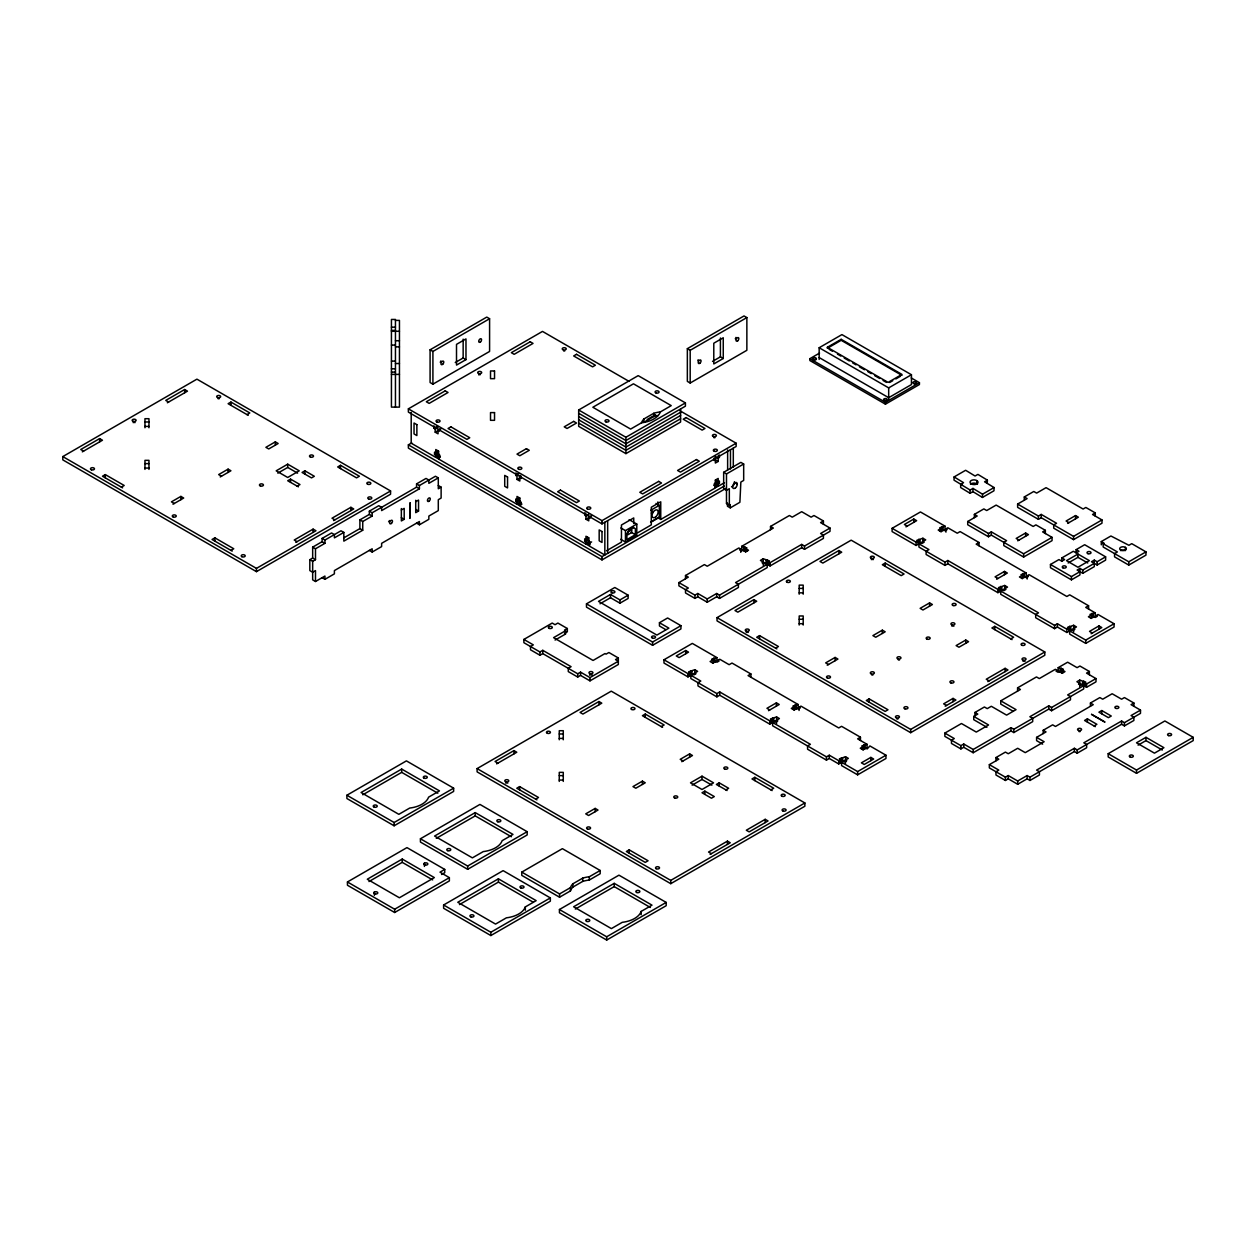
<?xml version="1.0" encoding="UTF-8"?>
<svg xmlns="http://www.w3.org/2000/svg" width="1256" height="1256" viewBox="0 0 1256 1256"><rect width="100%" height="100%" fill="white"/><g stroke="black" fill="none" stroke-linecap="round" stroke-linejoin="round"><path stroke-width="1.5" d="M987.263 483.356L987.389 480.153L977.906 474.391L975.064 476.024L965.628 470.278L954.105 476.935L954.026 480.169L961.892 484.942M954.105 476.935L963.54 482.681L960.714 484.314L960.636 487.532L970.072 493.278L972.913 491.645L972.992 488.411L982.522 494.205L982.443 497.439L972.913 491.645M970.072 493.278L970.15 490.044L972.992 488.411M976.791 483.811L976.87 480.593M987.389 480.153L984.563 481.786L994.045 487.548L993.967 490.782L982.443 497.439M62.8 456.587L196.925 379.155L390.569 490.955L390.569 494.22L256.444 571.653L62.8 459.869L62.8 456.587L256.444 568.387L390.569 490.955M82.315 451.862L102.474 440.228L99.632 438.595L80.745 449.507L83.587 451.14M167.331 402.784L187.489 391.15L184.648 389.517L165.761 400.413L168.587 402.061M121.361 487.124L124.203 485.491L105.3 474.595L102.474 476.228L122.617 487.862M246.992 414.606L249.818 412.957L230.931 402.061L228.105 403.694L248.248 415.328M430.086 349.812L486.763 317.093L489.589 318.726L489.589 351.445L432.912 384.163L430.086 382.531L430.086 349.812L432.912 351.445L489.589 318.726M172.998 504.221L183.706 498.035L180.88 496.403L171.428 501.851L174.254 503.483M220.224 476.95L230.931 470.765L228.105 469.132L218.654 474.595L221.496 476.228M275.331 441.861L265.88 447.324L268.721 448.957L278.157 443.509L275.331 441.861L275.331 445.142M455.253 362.544L463.15 357.991L465.976 359.624L465.976 338.9L456.509 344.364L456.509 365.088L465.976 359.624M287.702 464.171L276.179 470.827L287.702 477.484L299.226 470.827L287.702 464.171L287.702 467.436L277.827 473.151M680.077 410.838L736.142 443.195L736.142 446.477L602.001 523.909L408.373 412.109L408.373 408.844L542.498 331.411L629.13 381.416M297.154 486.198L299.98 484.565L290.544 479.117L287.702 480.75L298.41 486.826M304.894 470.827L302.068 472.46L311.504 477.908L314.345 476.275L304.894 470.827L304.894 473.983M230.931 550.395L233.773 548.762L214.87 537.851L212.044 539.483L232.187 551.117M340.502 465.317L337.676 466.949L356.563 477.861L359.404 476.228L340.502 465.317L340.502 468.582M433.979 425.815L433.979 428.218L436.821 426.569M433.979 428.218L435.204 428.924L438.046 427.291M725.952 488.349L602.001 559.909L408.373 448.109L408.373 444.844L411.764 442.881M435.204 428.924L435.204 432.19L440.872 428.924M434.529 454.484L437.371 452.851L438.595 453.557L435.769 455.206L434.529 454.484L434.529 452.097L435.769 452.804L438.595 451.171L438.595 455.74L435.769 457.388L411.199 443.195L411.199 412.408M295.788 542.388L315.947 530.754L313.105 529.121L294.218 540.033L297.06 541.666M333.578 520.581L353.737 508.947L350.895 507.314L332.008 518.21L334.834 519.858M322.117 538.416L324.943 540.049L324.943 543.33L315.491 548.778L315.491 559.689L312.666 558.041L312.666 547.145L322.117 541.681L322.117 538.416L331.553 532.968L334.394 534.601L334.394 537.866L343.83 532.418L343.83 541.148L362.733 530.236L362.733 521.507L372.169 516.059L372.169 512.778L369.343 511.145L369.343 514.426L359.891 519.874L359.891 528.603L344.144 537.694M369.343 511.145L378.778 505.697L381.62 507.33L381.62 510.595L419.41 488.788L419.41 485.523L416.568 483.874L416.568 487.155L419.41 488.788M416.568 483.874L426.02 478.426L428.845 480.059L428.845 483.34L438.297 477.877L438.297 488.788L441.123 487.155L441.123 498.067L438.297 499.7L438.297 510.611L428.845 516.059L428.845 519.325L419.41 524.788L416.568 523.14M324.943 540.049L341.004 530.786L343.83 532.418M372.169 512.778L416.568 487.155M419.41 485.523L435.455 476.244L438.297 477.877M309.824 559.689L312.666 561.322L312.666 579.864L315.491 581.497L315.491 570.585L312.666 572.234L309.824 570.585L309.824 559.689L312.666 558.041M312.666 561.322L315.491 559.689M401.355 509.999L404.197 508.366L404.197 519.325L401.355 520.957L401.355 508.554M415.72 501.709L418.546 500.076L418.546 511.035L415.72 512.684L415.72 500.265M680.595 408.954L680.595 422.047L625.912 453.62L578.671 426.349L578.671 409.99L638.189 375.638L685.415 402.893L685.415 406.175L625.912 440.526L578.671 413.255M687.346 348.666L744.023 315.947L746.865 317.58L746.865 350.298L690.188 383.017L687.346 381.384L687.346 348.666L690.188 350.298L746.865 317.58M315.491 581.497L324.943 576.049L324.943 579.314L322.117 577.682M324.943 579.314L334.394 573.866L334.394 570.585L372.169 548.778L372.169 552.043L369.343 550.411M372.169 552.043L381.62 546.596L381.62 543.33L419.41 521.507L419.41 524.788M712.529 361.398L720.41 356.845L723.252 358.478L723.252 337.754L713.785 343.218L713.785 363.942L723.252 358.478M517.001 473.748L515.761 473.025L515.761 475.427L518.602 473.795M515.761 475.427L517.001 476.134L517.001 479.415L519.827 477.782L521.052 478.489L521.052 476.087L519.827 475.38M641.486 422.801A24.272 14.004 0 0 1 643.888 418.986L653.764 413.287A24.272 14.004 0 0 1 660.389 411.905L671.238 405.625L633.464 383.818L592.848 407.258L630.622 429.081L641.486 422.801A24.272 14.004 0 0 0 660.389 411.905M647.264 419.473L655.585 414.668M658.097 415.516A24.272 14.004 0 0 0 653.764 416.552L643.888 422.252L643.888 418.986M515.761 501.395L518.602 499.747L519.827 500.469L517.001 502.102L515.761 501.395L515.761 498.993L517.001 499.7L519.827 498.067L519.827 502.651L517.001 504.284L438.595 459.021L438.595 456.839L439.82 457.545L439.82 455.143L438.595 454.437M578.671 409.99L625.912 437.261L685.415 402.893M680.595 412.219L625.912 443.808L578.671 416.537M680.595 415.5L625.912 447.073L578.671 419.802M680.595 418.766L625.912 450.339L578.671 423.084M819.163 359.42L819.163 347.739L841.928 334.598L911.448 374.743L911.448 384.556L888.683 397.697L819.163 357.567M827.343 347.3L841.175 339.324L901.949 374.414L888.118 382.389L827.343 347.3L827.343 348.289L841.175 340.298L901.949 375.387M911.259 377.946L919.439 382.672L919.439 384.524L885.433 404.165L809.869 360.535L809.869 358.682L819.571 353.062M585.955 513.547L584.715 512.841L584.715 515.243L585.955 515.949L588.781 514.316M585.955 515.949L585.955 519.23L591.623 515.949M408.373 408.844L602.001 520.643L736.142 443.195M718.197 455.74L719.421 455.033L719.421 457.435L718.197 458.142L715.355 456.509L715.355 463.056L718.197 461.423L718.197 458.142M584.715 541.195L587.557 539.562L588.781 540.268L585.955 541.917L584.715 541.195L584.715 538.808L585.955 539.515L588.781 537.866L588.781 542.451L585.955 544.084L519.827 505.917L519.827 503.735L521.052 504.441L521.052 502.039L519.827 501.332M604.842 522.276L604.842 554.995L588.781 545.732L588.781 543.55L591.623 541.917M650.828 510.234L659.322 505.32L659.322 517.331L650.828 522.229M723.66 472.303L740.852 462.381L743.678 464.014L743.678 480.42L740.852 482.069L739.894 502.29L730.27 507.864L727.428 506.215L727.428 502.95L726.486 503.499L726.486 473.936L723.66 472.303L723.66 488.71L726.486 490.358L729.328 488.71L729.328 505.132L726.486 503.499M620.872 527.96L625.457 530.597L636.792 524.066L636.792 535.511L625.457 542.058L620.684 539.295M724.492 482.649L718.197 486.292L715.355 484.643L715.355 480.075L718.197 478.426L718.197 481.707L719.421 481.001L719.421 483.387L718.197 484.11L715.355 482.461L716.579 481.755L719.421 483.387M633.495 527.599L628.769 530.33L626.885 533.596L626.885 539.609L635.379 534.695L635.379 528.697L632.631 527.096M726.486 473.936L743.678 464.014M715.355 483.34L714.13 484.047L715.355 487.925L660.75 519.45L657.909 517.817M889.656 382.483L892.733 380.709M895.811 378.935L900.411 376.282M650.592 522.041L659.055 517.158M606.507 550.772L621.453 542.137L621.453 525.008L633.731 517.927L633.731 523.626M637.797 532.701L651.299 524.898L651.299 507.236L660.75 501.788L660.75 519.45M819.163 347.739L888.683 387.884L911.448 374.743M408.373 444.844L602.001 556.628L724.257 486.056M809.869 358.682L885.433 402.312L919.439 382.672M729.328 505.132L730.27 504.582L730.27 507.864M565.53 630.748L553.582 637.655L593.067 660.452L605.015 653.544L606.051 654.14L608.893 652.508L618.329 657.971L618.329 664.503L589.99 680.862L580.555 675.414L577.713 677.047L568.277 671.599L568.277 668.333L571.103 666.685L542.765 650.325L539.939 651.958L523.878 642.695L523.878 639.43L552.216 623.055L555.042 624.703L557.884 623.055L567.335 628.518L567.335 631.784L564.494 633.417L565.53 634.029L565.53 630.748L564.494 630.151L567.335 628.518M665.743 629.617L659.447 625.975L659.447 622.709L667.611 617.983L680.925 625.676L680.925 628.942L652.586 645.301L586.474 607.135L586.474 603.853L614.812 587.494L628.126 595.187L628.126 598.468L619.962 603.178L610.51 597.73L600.007 603.791M628.126 595.187L619.962 599.913L610.51 594.449L598.515 601.373L656.888 635.081L668.883 628.157L659.447 622.709M555.074 640.058L565.53 634.029M523.878 639.43L533.329 644.878L530.487 646.51L530.487 649.792L539.939 655.24L542.765 653.607L577.713 673.781L580.555 672.148L589.99 677.596L618.329 661.237L615.503 659.604L618.329 657.971M685.509 578.78L685.509 575.499L704.396 564.588L707.238 566.236L738.873 547.961L740.757 549.06L740.757 552.326M770.525 529.687L770.525 526.421L789.412 515.51L792.238 517.158L801.689 511.694L811.14 517.158L813.967 515.51L823.418 520.973L823.418 524.239M768.154 561.589L770.038 562.688L801.689 544.413L804.515 546.046L830.028 531.335L830.028 528.054L820.576 533.517L823.418 535.15L823.418 538.416L804.515 549.327L801.689 547.695L770.038 565.954L768.154 564.87L768.154 561.589L769.379 560.883L763.24 558.763L760.414 560.396L767.212 564.321L767.212 567.602L719.515 595.14L716.674 593.491L707.238 598.955L697.787 593.491L694.945 595.14L678.899 585.861L678.899 582.596L688.335 577.132L685.509 575.499M745.672 551.886L745.672 548.621L748.513 550.254L745.672 551.886L741.715 549.594L741.715 546.329L773.351 528.054L770.525 526.421M740.757 549.06L739.533 549.767L741.605 550.96L742.846 550.254M741.715 546.329L746.896 547.914L745.672 548.621M746.896 551.18L744.824 549.987L743.599 550.693L743.599 547.412M346.892 795.236L406.41 760.885L453.636 788.156L453.636 791.421L394.117 825.789L346.892 798.518L346.892 795.236L394.117 822.507L453.636 788.156M823.418 520.973L820.576 522.606L830.028 528.054M678.899 582.596L688.335 588.043L685.509 589.676L685.509 592.958L694.945 598.405L697.787 596.773L707.238 602.221L716.674 596.773L719.515 598.405L738.402 587.494L738.402 584.228L735.561 582.596L767.212 564.321M401.685 769.065L361.069 792.52L398.843 814.328L409.707 808.063A24.272 14.004 0 0 0 428.594 797.152L439.459 790.888L401.685 769.065L401.685 772.346L362.764 794.812M763.24 562.029L762.015 562.735L764.088 563.944L765.328 563.238M768.154 564.87L769.379 564.164L767.306 562.955L766.082 563.661L766.082 560.396M586.474 603.853L652.586 642.036L680.925 625.676M717.035 617.622L851.175 540.174L1044.804 651.974L1044.804 655.255L910.678 732.688L717.035 620.888L717.035 617.622L910.678 729.422L1044.804 651.974M753.883 599.63L734.995 610.526L737.822 612.174L756.709 601.263L753.883 599.63L753.883 602.896M838.898 550.536L819.995 561.448L822.837 563.081L841.724 552.185L838.898 550.536L838.898 553.817M690.831 675.273L700.817 681.05L697.991 682.683L697.991 685.949L716.878 696.86L719.719 695.227L769.771 724.131L771.671 723.032L771.671 719.767L769.771 720.85L719.719 691.946L716.878 693.595L690.831 678.538L690.831 675.273L697.63 671.348L694.788 669.715L688.649 671.834L689.874 672.541L689.874 675.822L687.99 676.905L663.984 663.042L663.984 659.777L692.323 643.417L716.878 657.595L716.878 660.86L712.921 663.152L710.08 661.52L712.921 659.887L712.921 663.152M918.937 543.817L928.938 549.579L926.112 551.211L926.112 554.493L944.999 565.404L947.825 563.756L997.892 592.659L999.776 591.576L999.776 588.295L997.892 589.394L947.825 560.49L944.999 562.123L918.937 547.082L918.937 543.817L925.735 539.876L922.909 538.243L916.77 540.378L917.995 541.085L917.995 544.35L916.111 545.449L892.105 531.586L892.105 528.321L920.444 511.961L944.999 526.138L944.999 529.404L941.027 531.696L938.201 530.063L941.027 528.431L941.027 531.696M477.107 768.594L611.248 691.161L804.876 802.961L804.876 806.226L670.751 883.675L477.107 771.875L477.107 768.594L670.751 880.393L804.876 802.961M685.713 650.498L676.262 655.962L679.104 657.595L688.539 652.147L685.713 650.498L685.713 653.779M905.953 526.861L916.66 520.675L913.818 519.042L904.383 524.49L907.209 526.138M496.638 763.868L516.781 752.234L513.955 750.601L495.052 761.513L497.894 763.146M598.955 701.523L580.068 712.435L582.91 714.067L601.797 703.156L598.955 701.523L598.955 704.789M982.522 494.205L994.045 487.548M716.878 657.595L711.681 659.18L712.921 659.887M944.999 526.138L939.802 527.708L941.027 528.431M663.984 659.777L687.99 673.64L689.874 672.541M892.105 528.321L916.111 542.168L917.995 541.085M691.962 671.348L691.962 674.613L690.721 673.907L688.649 675.1L689.874 675.822M939.802 530.99L941.874 529.781L943.099 530.503L943.099 527.222M775.611 648.159L778.437 646.526L759.55 635.615L756.709 637.247L776.867 648.881M885.182 563.081L882.34 564.729L901.227 575.625L904.069 573.992L885.182 563.081L885.182 566.362M945.941 532.136L945.941 528.855L947.825 527.771L957.276 533.219L960.102 531.586L979.005 542.498L979.005 545.763M974.373 517.645L974.373 514.379L983.856 508.9L986.698 510.533L996.149 505.085L1033.17 526.452L1035.902 524.867L1045.353 530.33L1045.353 533.596M967.717 521.491L988.488 533.486L991.329 531.853L1006.621 540.692L1003.795 542.325L1003.795 545.591L1023.624 557.052L1052.057 540.63L1052.057 537.364L1023.624 553.77L991.329 535.119L988.488 536.767L967.717 524.757L967.717 521.491L977.199 516.012L974.373 514.379M420.43 838.773L479.933 804.421L527.175 831.692L527.175 834.957L467.656 869.325L420.43 842.054L420.43 838.773L467.656 866.043L527.175 831.692M444.734 869.419L440.008 872.151L449.365 877.661L449.365 880.927L394.667 912.5L347.441 885.245L347.441 881.963L406.96 847.612L444.734 869.419L444.734 872.7L441.594 874.506M535.668 799.146L538.51 797.497L519.623 786.601L516.781 788.234L536.94 799.868M661.3 726.612L664.141 724.979L645.254 714.067L642.413 715.7L662.571 727.334M475.223 812.601L434.592 836.056L472.382 857.864L483.246 851.599A24.272 14.004 0 0 0 502.133 840.688L512.998 834.424L475.223 812.601L475.223 815.882L436.287 838.349M1024.299 500.218L1024.299 496.952L1033.782 491.473L1036.624 493.106L1046.06 487.658L1083.096 509.025L1085.828 507.455L1095.279 512.903L1095.279 516.169M402.234 859.057L367.286 879.231L399.392 897.773L434.34 877.599L402.234 859.057L402.234 862.338L368.95 881.555M1017.627 504.064L1038.414 516.059L1041.24 514.426L1056.547 523.265L1053.721 524.898L1053.721 528.179L1073.55 539.625L1101.983 523.202L1101.983 519.937L1073.55 536.359L1041.24 517.707L1038.414 519.34L1017.627 507.345L1017.627 504.064L1027.125 498.585L1024.299 496.952M750.884 677.22L750.884 673.954L748.058 675.587L798.11 704.49L798.11 707.772L794.153 710.064L791.311 708.415L794.153 706.783L794.153 710.064M979.005 542.498L976.163 544.131L1026.23 573.034L1026.23 576.3L1022.258 578.592L1019.432 576.959L1022.258 575.327L1022.258 578.592M1017.737 540.818L1028.444 534.632L1025.618 532.999L1016.167 538.447L1019.008 540.096M1045.353 530.33L1042.621 531.9L1052.057 537.364M1067.663 523.391L1078.37 517.205L1075.528 515.572L1066.093 521.02L1068.919 522.669M347.441 881.963L394.667 909.234L449.365 877.661M827.249 665.24L837.94 659.07L835.114 657.438L825.663 662.885L828.505 664.518M882.34 630.167L872.889 635.615L875.73 637.247L885.182 631.799L882.34 630.167L882.34 633.432M929.566 602.896L920.13 608.344L922.956 609.992L932.407 604.529L929.566 602.896L929.566 606.161M1095.279 512.903L1092.532 514.489L1101.983 519.937M768.515 710.676L779.222 704.49L776.396 702.858L766.945 708.305L769.771 709.954M996.636 579.22L1007.343 573.034L1004.502 571.402L995.066 576.849L997.892 578.482M595.187 808.409L585.736 813.857L588.577 815.505L598.013 810.042L595.187 808.409L595.187 811.69M642.413 781.138L632.961 786.601L635.803 788.234L645.254 782.786L642.413 781.138L642.413 784.419M681.773 761.686L692.48 755.515L689.638 753.883L680.202 759.331L683.029 760.963M443.604 904.995L503.122 870.644L550.348 897.914L550.348 901.18L490.845 935.547L443.604 908.276L443.604 904.995L490.845 932.266L550.348 897.914M772.613 722.498L810.387 744.306L807.561 745.938L807.561 749.22L826.448 760.115L829.29 758.483L838.725 763.931L840.625 762.847L840.625 759.582L838.725 760.665L829.29 755.217L826.448 756.85L772.613 725.764L772.613 722.498L779.411 718.558L776.585 716.925L770.446 719.06L771.671 719.767M798.11 704.49L792.913 706.076L794.153 706.783M1000.734 591.027L1038.508 612.85L1035.682 614.482L1035.682 617.748L1054.569 628.659L1057.395 627.027L1066.846 632.475L1068.73 631.391L1068.73 628.11L1066.846 629.209L1057.395 623.745L1054.569 625.378L1000.734 594.308L1000.734 591.027L1007.532 587.101L1004.69 585.469L998.551 587.588L999.776 588.295M1026.23 573.034L1021.034 574.62L1022.258 575.327M498.397 878.823L457.781 902.279L495.555 924.086L506.419 917.822A24.272 14.004 0 0 0 525.322 906.91L536.171 900.646L498.397 878.823L498.397 882.105L459.476 904.571M773.743 718.558L773.743 721.839L772.519 721.132L770.446 722.326L771.671 723.032M792.913 709.342L795.001 708.149L796.226 708.855L796.226 705.589M799.067 710.488L799.067 707.222L800.951 706.123L838.725 727.946L841.567 726.313L860.454 737.209L860.454 740.49M1027.173 579.032L1027.173 575.766L1029.057 574.667L1066.846 596.49L1069.672 594.842L1088.575 605.753L1088.575 609.019M1094.29 563.379L1082.766 570.036L1079.94 568.403L1079.94 574.934L1071.431 579.848L1050.471 567.743L1050.471 564.478L1058.965 559.564L1061.807 561.197L1064.633 559.564L1061.807 557.931L1061.807 561.197M1061.807 557.931L1073.331 551.274L1076.157 552.907L1078.998 551.274L1076.157 549.641L1076.157 552.907M1076.157 549.641L1084.666 544.727L1105.625 556.832L1105.625 560.113L1097.132 565.012L1091.464 561.746L1094.29 560.113L1097.132 561.746L1105.625 556.832M521.774 872.119L562.39 848.663L600.18 870.487L600.18 873.752L589.315 880.016A24.272 14.004 0 0 0 582.69 881.414L572.83 887.113A24.272 14.004 0 0 0 570.428 890.928L559.564 897.208L521.774 875.385L521.774 872.119L559.564 893.927L570.428 887.662A24.272 14.004 0 0 1 572.83 883.832L582.69 878.148A24.272 14.004 0 0 1 589.315 876.751L600.18 870.487M1077.946 554.053L1066.517 560.647L1077.946 567.257L1089.376 560.647L1077.946 554.053L1077.946 557.334L1068.149 562.986M1101.292 544.837L1101.292 541.572L1110.916 535.998L1128.909 545.292L1131.75 543.66L1145.959 551.871L1145.959 555.136L1128.767 565.074L1114.559 556.863L1114.559 553.582L1117.385 551.949L1103.176 543.738L1103.176 547.019L1128.767 561.793L1145.959 551.871M1103.176 543.738L1104.118 543.204L1101.292 541.572M702.01 776.177L690.486 782.833L702.01 789.49L713.534 782.833L702.01 776.177L702.01 779.458L711.901 785.157M692.135 785.157L702.01 779.458M1079.94 568.403L1077.099 570.036L1082.766 573.301L1094.29 566.66L1094.29 560.113M1050.471 564.478L1071.431 576.582L1079.94 571.668M965.754 640.042L956.114 645.6L958.94 647.233L968.58 641.675L965.754 640.042L965.754 643.308M704.851 791.123L702.01 792.756L711.461 798.219L714.303 796.571L704.851 791.123L704.851 794.279M725.827 789.93L728.653 788.281L719.201 782.833L716.375 784.466L727.083 790.542M869.121 698.87L866.279 700.518L885.182 711.414L888.008 709.781L869.121 698.87L869.121 702.151M1010.797 638.896L1013.639 637.247L994.752 626.351L991.91 627.984L1012.069 639.618M629.193 849.857L626.351 851.49L645.254 862.401L648.08 860.768L629.193 849.857L629.193 853.122M770.87 789.867L773.712 788.234L754.825 777.323L751.983 778.956L772.142 790.589M559.438 909.517L618.957 875.165L666.182 902.42L666.182 905.702L606.679 940.053L559.438 912.782L559.438 909.517L606.679 936.788L666.182 902.42M860.454 737.209L857.628 738.858L867.064 744.306L867.064 747.571L863.108 749.863L860.266 748.231L863.108 746.598L863.108 749.863M1088.575 605.753L1085.734 607.386L1095.185 612.85L1095.185 616.115L1091.213 618.407L1088.387 616.775L1091.213 615.126L1091.213 618.407M614.231 883.345L573.615 906.785L611.389 928.608L622.254 922.328A24.272 14.004 0 0 0 641.157 911.432L652.005 905.152L614.231 883.345L614.231 886.61L575.311 909.077M865.933 748.231L867.158 748.937L869.906 745.938L885.967 755.217L885.967 758.483L857.628 774.842L841.567 765.579L841.567 762.298L848.365 758.373L845.539 756.74L839.4 758.86L840.625 759.582M867.064 744.306L861.867 745.891L863.108 746.598M1094.055 616.775L1095.279 617.481L1097.352 616.272L1096.127 615.566L1098.011 614.482L1114.072 623.745L1114.072 627.027L1085.734 643.386L1069.672 634.107L1069.672 630.842L1076.486 626.917L1073.645 625.284L1067.506 627.403L1068.73 628.11M1095.185 612.85L1089.988 614.42L1091.213 615.126M842.697 758.373L842.697 761.654L841.473 760.932L839.4 762.141L840.625 762.847M861.867 749.157L863.955 747.964L865.18 748.67L865.18 745.389M945.203 706.217L955.91 700.032L953.068 698.399L943.633 703.847L946.459 705.48M987.813 681.615L1007.971 669.966L1005.13 668.333L986.243 679.245L989.084 680.878M870.848 757.399L861.396 762.847L864.238 764.48L873.674 759.032L870.848 757.399L870.848 760.665M1091.087 633.746L1101.795 627.56L1098.969 625.928L1089.517 631.391L1092.343 633.024M710.111 854.394L730.254 842.76L727.428 841.128L708.541 852.039L711.367 853.672M765.202 819.32L746.315 830.232L749.157 831.865L768.044 820.953L765.202 819.32L765.202 822.586M841.567 762.298L857.628 771.577L885.967 755.217M1069.672 630.842L1085.734 640.105L1114.072 623.745M974.97 715.716L974.97 712.45L984.406 706.987L987.247 708.62L991.314 706.28L1006.606 715.119L1016.057 709.656L1000.749 700.832L1000.749 704.098L1012.995 711.163M1017.58 691.114L1017.58 687.833L1036.483 676.937L1039.309 678.57L1055.37 669.291L1057.254 670.39L1056.029 671.096L1058.102 672.29L1059.326 671.583M944.857 733.096L954.293 738.559L951.467 740.192L951.467 743.458L960.903 748.921L963.745 747.289L973.196 752.736L1010.97 730.929L1013.812 732.562L1032.699 721.65L1032.699 718.385L1029.857 716.736L1048.76 705.841L1051.586 707.473L1083.708 688.932L1083.708 685.65L1067.647 694.929L1070.473 696.562L1070.473 699.843L1051.586 710.739L1048.76 709.106L1013.812 729.281L1010.97 727.648L973.196 749.471L963.745 744.007L960.903 745.64L944.857 736.377L944.857 733.096L961.452 723.519L976.289 732.075L988.566 724.979L973.745 716.422L973.745 719.704L986.918 727.303M973.745 716.422L977.796 714.083L974.97 712.45M1000.749 700.832L1020.422 689.481L1017.58 687.833M1062.168 673.232L1062.168 669.95L1064.994 671.583L1062.168 673.232L1058.196 670.94L1058.196 667.658L1067.647 662.21L1077.099 667.658L1079.925 666.025L1089.376 671.473L1089.376 674.755M1058.196 667.658L1063.392 669.244L1062.168 669.95M1063.392 672.51L1061.32 671.316L1060.095 672.023L1060.095 668.757M1089.376 671.473L1086.534 673.122L1095.986 678.57L1095.986 681.835L1086.534 687.299L1084.65 686.2L1084.65 682.934L1085.875 682.228L1079.736 680.093L1076.91 681.725L1083.708 685.65M1079.736 683.374L1078.512 684.08L1080.584 685.274L1081.808 684.567M1084.65 686.2L1085.875 685.493L1083.802 684.3L1082.578 685.007L1082.578 681.725M1084.65 682.934L1086.534 684.018L1095.986 678.57M995.977 760.822L995.977 757.556L1005.412 752.093L1008.254 753.741L1017.69 748.278L1025.257 752.642L1044.144 741.731L1036.592 737.366L1036.592 740.648L1042.637 744.133M1043.202 733.551L1043.202 730.285L1052.638 724.838L1055.48 726.47L1093.254 704.647L1090.428 703.015L1090.428 706.296M1090.428 703.015L1099.879 697.567L1102.705 699.2L1112.157 693.752L1121.592 699.2L1124.434 697.567L1133.885 703.015L1133.885 706.296M989.351 764.637L998.803 770.101L995.977 771.734L995.977 774.999L1005.412 780.463L1008.254 778.814L1017.69 784.278L1027.141 778.814L1029.967 780.463L1039.418 774.999L1039.418 771.734L1029.967 777.181L1027.141 775.549L1017.69 780.996L1008.254 775.549L1005.412 777.181L989.351 767.918L989.351 764.637L998.803 759.189L995.977 757.556M1036.592 737.366L1046.028 731.918L1043.202 730.285M1094.07 725.952L1096.896 724.32L1087.398 718.825L1084.572 720.473L1095.311 726.675M1101.763 710.535L1098.922 712.183L1108.42 717.663L1111.262 716.03L1101.763 710.535L1101.763 713.816M1133.885 703.015L1131.044 704.647L1140.495 710.111L1140.495 713.377L1124.434 722.655L1121.592 721.007L1083.818 742.83L1086.644 744.463L1086.644 747.728L1077.208 753.192L1074.367 751.559L1039.874 771.467M1140.495 710.111L1131.044 715.559L1133.885 717.192L1133.885 720.473L1124.434 725.921L1121.592 724.288L1077.208 749.91L1074.367 748.278L1036.592 770.101L1039.418 771.734M1108.185 753.694L1164.862 720.975L1193.2 737.335L1193.2 740.6L1136.523 773.319L1108.185 756.96L1108.185 753.694L1136.523 770.054L1193.2 737.335M1145.974 737.335L1136.507 742.798L1154.452 753.16L1163.919 747.697L1145.974 737.335L1145.974 740.6L1162.287 750.02M1138.093 745.153L1145.974 740.6M652.492 510.941L652.916 512.527L651.424 513.155M395.452 320.406L399.455 320.406L399.455 407.117L391.432 407.117L391.432 319.448L395.452 319.448L395.452 407.117M391.432 327.172L395.452 327.172M391.432 330.438L395.452 330.438M391.432 331.286L399.455 331.286M395.452 340.721L399.455 340.721M391.432 345.086L395.452 345.086M395.452 346.86L399.455 346.86M391.432 361.1L395.452 361.1M395.452 363.518L399.455 363.518M391.432 368.809L395.452 368.809M391.432 372.09L395.452 372.09M391.432 374.398L399.455 374.398M144.958 421.969L148.962 421.969M144.958 426.412L148.962 426.412M144.958 463.621L148.962 463.621M144.958 468.064L148.962 468.064M799.193 588.405L803.196 588.405M799.193 592.848L803.196 592.848M799.193 619.255L803.196 619.255M799.193 623.698L803.196 623.698M559.265 733.975L563.269 733.975M559.265 738.418L563.269 738.418M559.265 775.627L563.269 775.627M559.265 780.07L563.269 780.07M829.038 349.262L832.414 351.209M837.469 354.129L840.845 356.092M844.22 358.039L849.292 360.959M852.667 362.906L856.043 364.852M859.418 366.815L864.489 369.735M867.865 371.682L871.24 373.629M874.616 375.575L879.687 378.496M883.062 380.458L886.438 382.405M1077.946 557.334L1087.743 562.986M945.941 528.855L947.165 529.561L945.093 530.77L943.868 530.063M1027.173 575.766L1028.397 576.473L1026.325 577.666L1025.1 576.959M1073.645 628.55L1074.869 629.256L1072.797 630.465L1071.572 629.743M920.821 542.718L922.061 543.424L924.133 542.231L922.909 541.524L922.909 538.243M1002.618 589.943L1003.842 590.65L1005.915 589.441L1004.69 588.734L1004.69 585.469M998.551 590.87L999.776 591.576M718.197 461.423L715.355 459.775L714.13 460.497L714.13 458.095M734.477 482.477L737.303 484.11M715.355 480.075L718.197 481.707M656.025 503.421L659.322 505.32M629.146 519.639L636.792 524.066M631.25 532.309L635.379 534.695M435.204 432.19L438.046 433.822L438.046 430.557L439.27 431.263L439.27 428.861M517.001 479.415L519.827 481.048L519.827 477.782M585.955 519.23L588.781 520.863L588.781 517.582L590.006 518.288L590.006 515.902M438.595 451.171L435.769 449.522L435.769 452.804M519.827 498.067L517.001 496.434L517.001 499.7M588.781 537.866L585.955 536.234L585.955 539.515M588.781 541.148L590.006 541.854L590.006 544.256L588.781 543.55M438.297 485.523L441.123 487.155M750.884 673.954L731.997 663.042L729.155 664.691L719.719 659.227L717.82 660.326L719.06 661.033L716.972 662.226L715.747 661.52M799.067 707.222L800.292 707.929L798.204 709.138L796.979 708.415M415.72 509.402L418.546 511.035M776.585 720.206L777.809 720.913L775.721 722.106L774.497 721.399M845.539 760.006L846.764 760.712L844.676 761.921L843.451 761.215M692.715 674.174L693.94 674.896L696.012 673.687L694.788 672.981L694.788 669.715M401.355 517.692L404.197 519.325M369.343 514.426L372.169 516.059M287.702 467.436L297.578 473.151M359.891 519.874L362.733 521.507M359.891 528.603L362.733 530.236M322.117 541.681L324.943 543.33M312.666 547.145L315.491 548.778M614.231 886.61L650.373 907.476M401.685 772.346L437.826 793.211M475.223 815.882L511.349 836.747M498.397 882.105L532.889 902.012M402.234 862.338L432.661 879.907M960.714 484.314L970.15 490.044M1136.523 770.054L1136.523 773.319M1128.767 561.793L1128.767 565.074M1125.376 547.349L1125.376 550.615A3.344 1.931 0 0 0 1120.65 550.615M1124.434 722.655L1124.434 725.921M1121.592 721.007L1121.592 724.288M1098.969 625.928L1098.969 629.209M1097.132 561.746L1097.132 565.012M1093.301 613.933L1093.301 617.198L1092.061 616.492L1092.061 613.226M1087.398 718.825L1087.398 722.106M1086.534 684.018L1086.534 687.299M1085.734 640.105L1085.734 643.386M1083.802 681.019L1083.802 684.3M1082.766 570.036L1082.766 573.301M1079.736 680.093L1079.736 686.64M1077.208 749.91L1077.208 753.192M1075.528 515.572L1075.528 518.854M1074.367 748.278L1074.367 751.559M1073.55 536.359L1073.55 539.625M1073.645 625.284L1073.645 631.815M1071.431 576.582L1071.431 579.848M1070.818 626.917L1070.818 630.182L1069.578 629.476L1069.578 626.21M1066.846 629.209L1066.846 632.475M1061.32 668.051L1061.32 671.316M1057.395 623.745L1057.395 627.027M1054.569 625.378L1054.569 628.659M1051.586 707.473L1051.586 710.739M1048.76 705.841L1048.76 709.106M1041.24 514.426L1041.24 517.707M1038.414 516.059L1038.414 519.34M1029.967 777.181L1029.967 780.463M1027.141 775.549L1027.141 778.814M1025.618 532.999L1025.618 536.265M1024.347 574.118L1024.347 577.399L1023.106 576.692L1023.106 573.411M1023.624 553.77L1023.624 557.052M1017.69 780.996L1017.69 784.278M1013.812 729.281L1013.812 732.562M1010.97 727.648L1010.97 730.929M1008.254 775.549L1008.254 778.814M1005.412 777.181L1005.412 780.463M1005.13 668.333L1005.13 671.615M1004.502 571.402L1004.502 574.667M1001.864 587.101L1001.864 590.367L1000.624 589.661L1000.624 586.395M997.892 589.394L997.892 592.659M994.752 626.351L994.752 629.617M991.329 531.853L991.329 535.119M988.488 533.486L988.488 536.767M973.196 749.471L973.196 752.736M963.745 744.007L963.745 747.289M960.903 745.64L960.903 748.921M953.068 698.399L953.068 701.664M947.825 560.49L947.825 563.756M944.999 562.123L944.999 565.404M941.874 526.515L941.874 529.781M920.067 539.876L920.067 543.157L918.843 542.451L918.843 539.169M916.111 542.168L916.111 545.449M913.818 519.042L913.818 522.308M910.678 729.422L910.678 732.688M888.683 387.884L888.683 399.549M885.433 402.312L885.433 404.165M863.955 744.682L863.955 747.964M857.628 771.577L857.628 774.842M845.539 756.74L845.539 763.287M841.473 757.666L841.473 760.932M841.175 339.324L841.175 340.298M838.725 760.665L838.725 763.931M835.114 657.438L835.114 660.703M829.29 755.217L829.29 758.483M826.448 756.85L826.448 760.115M804.515 546.046L804.515 549.327M803.196 594.182L803.196 585.123L799.193 585.123L799.193 594.182M803.196 625.033L803.196 615.974L799.193 615.974L799.193 625.033M801.689 544.413L801.689 547.695M795.001 704.883L795.001 708.149M776.585 716.925L776.585 723.472M776.396 702.858L776.396 706.123M772.519 717.851L772.519 721.132M770.038 562.688L770.038 565.954M769.771 720.85L769.771 724.131M767.306 559.689L767.306 562.955M763.24 558.763L763.24 565.31M759.55 635.615L759.55 638.896M754.825 777.323L754.825 780.604M744.824 546.705L744.824 549.987M733.3 448.109L733.3 467.358M730.474 449.742L730.474 468.99M727.632 449.931L727.632 469.917M727.428 841.128L727.428 844.409M720.41 338.005L720.41 356.845M719.515 595.14L719.515 598.405M719.719 691.946L719.719 695.227M719.201 782.833L719.201 785.989M718.197 484.11L718.197 486.292M716.878 693.595L716.878 696.86M716.674 593.491L716.674 596.773M714.994 658.678L714.994 661.959L713.769 661.253L713.769 657.971M707.238 598.955L707.238 602.221M697.787 593.491L697.787 596.773M694.945 595.14L694.945 598.405M690.721 670.641L690.721 673.907M690.188 350.298L690.188 383.017M689.638 753.883L689.638 757.148M687.99 673.64L687.99 676.905M670.751 880.393L670.751 883.675M657.909 501.913L657.909 505.446M653.764 413.287L653.764 416.552M652.586 642.036L652.586 645.301M645.254 714.067L645.254 717.333M641.157 911.432L641.157 914.698M625.912 437.261L625.912 453.62M625.457 530.597L625.457 542.058M619.962 599.913L619.962 603.178M610.51 594.449L610.51 597.73M607.668 520.643L607.668 553.362M606.679 936.788L606.679 940.053M602.001 520.643L602.001 523.909M602.001 556.628L602.001 559.909M589.99 677.596L589.99 680.862M589.315 876.751L589.315 880.016M587.557 537.16L587.557 539.562M585.955 541.917L585.955 544.084M582.69 878.148L582.69 881.414M580.555 672.148L580.555 675.414M577.713 673.781L577.713 677.047M572.83 883.832L572.83 887.113M570.428 887.662L570.428 890.928M563.269 739.768L563.269 730.709L559.265 730.709L559.265 739.768M563.269 781.405L563.269 772.361L559.265 772.361L559.265 781.405M559.564 893.927L559.564 897.208M542.765 650.325L542.765 653.607M539.939 651.958L539.939 655.24M525.322 906.91L525.322 910.176M519.623 786.601L519.623 789.867M517.001 502.102L517.001 504.284M513.955 750.601L513.955 753.883M490.845 932.266L490.845 935.547M467.656 866.043L467.656 869.325M463.15 339.151L463.15 357.991M435.769 455.206L435.769 457.388M432.912 351.445L432.912 384.163M424.434 863.155L424.434 866.42M394.667 909.234L394.667 912.5M394.117 822.507L394.117 825.789M374.366 892.058L374.366 895.324M350.895 507.314L350.895 510.58M313.105 529.121L313.105 532.387M290.544 479.117L290.544 482.273M256.444 568.387L256.444 571.653M230.931 402.061L230.931 405.327M228.105 469.132L228.105 472.413M214.87 537.851L214.87 541.116M184.648 389.517L184.648 392.783M180.88 496.403L180.88 499.668M148.962 427.762L148.962 418.703L144.958 418.703L144.958 427.762M148.962 469.399L148.962 460.34L144.958 460.34L144.958 469.399M105.3 474.595L105.3 477.861M99.632 438.595L99.632 441.861M133.12 422.597A2.01 1.162 0 0 1 135.114 422.597M218.136 398.764A2.01 1.162 0 0 1 219.172 398.764M440.903 360.896A2.01 1.162 -60 0 1 440.244 362.262M389.454 520.534A2.01 1.162 -60 0 1 388.591 521.79M698.163 359.75A2.01 1.162 -60 0 1 697.802 360.692M735.953 337.393A2.01 1.162 -60 0 1 735.294 338.759M734.383 481.817A3.344 1.931 -60 0 1 731.494 486.826M813.307 361.273A1.805 1.036 0 0 1 813.025 361.053M813.307 359.797A1.805 1.036 0 0 1 815.866 359.797M883.69 401.166A1.805 1.036 0 0 1 887.176 401.166M913.803 383.582A1.805 1.036 0 0 0 916.519 382.672A1.805 1.036 0 0 0 913.803 381.777A1.805 1.036 0 0 0 913.803 383.582A1.805 1.036 0 0 1 915.608 383.63M970.495 484.219A4.003 2.371 1.3 0 1 977.435 484.314M1079.045 731.62A2.01 1.162 0 0 1 1080.082 731.62M589.519 675.147A2.01 1.162 0 0 1 592.361 675.147M505.775 783.1A2.01 1.162 0 0 1 507.785 783.1M871.837 675.053A2.01 1.162 0 0 1 872.873 675.053M898.433 660.028A2.01 1.162 0 0 1 899.469 660.028M746.268 632.427A2.01 1.162 0 0 1 748.262 632.427M871.319 559.595A2.01 1.162 0 0 1 873.328 559.595M1023.028 661.331A2.01 1.162 0 0 1 1025.037 661.331M896.941 719.029A2.01 1.162 0 0 1 897.977 719.029M951.907 626.163A2.01 1.162 0 0 1 953.901 626.163M478.677 374.853A2.01 1.162 0 0 1 480.2 374.728M563.709 351.005A2.01 1.162 0 0 1 564.745 351.005M713.895 437.716A2.01 1.162 0 0 1 714.931 437.716M439.113 458.503A2.01 1.162 0 0 1 436.711 457.781A2.01 1.162 0 0 1 437.747 456.336A2.01 1.162 0 0 1 440.338 456.807M713.942 485.46A2.01 1.162 0 0 1 717.207 485.837A2.01 1.162 0 0 1 715.355 487.438M589.786 545.088A2.01 1.162 0 0 1 587.149 544.759A2.01 1.162 0 0 1 587.494 543.204A2.01 1.162 0 0 1 590.194 543.267M520.832 505.289A2.01 1.162 0 0 1 517.943 504.676A2.01 1.162 0 0 1 519.482 503.138A2.01 1.162 0 0 1 521.837 504.284M1091.558 714.366L1104.778 721.996L1091.558 714.366M410.147 502.855L409.754 518.383L410.147 502.855M445.205 390.851L426.318 401.763L429.144 403.396L448.047 392.484L445.205 390.851M530.22 341.773L511.333 352.669L514.159 354.318L533.046 343.406L530.22 341.773M450.873 426.836L448.047 428.484L466.934 439.38L469.76 437.747L450.873 426.836M576.504 354.318L573.678 355.95L592.565 366.846L595.391 365.213L576.504 354.318M526.437 448.659L517.001 454.107L519.827 455.74L529.278 450.292L526.437 448.659M573.678 421.388L564.227 426.836L567.053 428.484L576.504 423.021L573.678 421.388M560.443 490.107L557.617 491.74L576.504 502.651L579.346 501.003L560.443 490.107M686.074 417.573L683.248 419.206L702.135 430.117L704.961 428.484L686.074 417.573M658.678 481.378L639.791 492.289L642.632 493.922L661.52 483.01L658.678 481.378M696.468 459.555L677.581 470.466L680.407 472.099L699.294 461.203L696.468 459.555M631.705 529.844L627.922 532.026L627.922 534.742L631.705 532.56L631.705 529.844M494.534 370.96L490.515 370.96L490.515 378.668L494.534 378.668L494.534 370.96M494.534 412.596L490.515 412.596L490.515 420.32L494.534 420.32L494.534 412.596M416.866 424.654L414.04 423.021L414.04 433.932L416.866 435.565L416.866 424.654M507.55 477.013L504.724 475.38L504.724 486.292L507.55 487.925L507.55 477.013M602.001 531.555L599.175 529.906L599.175 540.818L602.001 542.451L602.001 531.555M521.005 888.008A2.01 1.162 0 0 0 524.019 887.003A2.01 1.162 0 0 0 521.005 885.998A2.01 1.162 0 0 0 521.005 888.008M470.937 916.911A2.01 1.162 0 0 0 473.952 915.907A2.01 1.162 0 0 0 470.937 914.902A2.01 1.162 0 0 0 470.937 916.911M636.839 892.529A2.01 1.162 0 0 0 639.854 891.525A2.01 1.162 0 0 0 636.839 890.52A2.01 1.162 0 0 0 636.839 892.529M586.772 921.433A2.01 1.162 0 0 0 589.786 920.428A2.01 1.162 0 0 0 586.772 919.423A2.01 1.162 0 0 0 586.772 921.433M423.884 778.061A2.01 1.162 0 0 0 427.228 777.543A2.01 1.162 0 0 0 424.779 776.13A2.01 1.162 0 0 0 423.884 778.061M374.225 807.153A2.01 1.162 0 0 0 377.24 806.148A2.01 1.162 0 0 0 374.225 805.143A2.01 1.162 0 0 0 374.225 807.153M133.12 421.325A2.01 1.162 0 0 0 136.119 420.32A2.01 1.162 0 0 0 133.12 419.331A2.01 1.162 0 0 0 133.12 421.325M217.649 397.603A2.01 1.162 0 0 0 220.664 396.598A2.01 1.162 0 0 0 217.649 395.609A2.01 1.162 0 0 0 217.649 397.603M367.835 484.314A2.01 1.162 0 0 0 370.85 483.309A2.01 1.162 0 0 0 367.835 482.304A2.01 1.162 0 0 0 367.835 484.314M368.777 499.04A2.01 1.162 0 0 0 371.792 498.035A2.01 1.162 0 0 0 368.777 497.031A2.01 1.162 0 0 0 368.777 499.04M241.796 556.659A2.01 1.162 0 0 0 245.156 556.141A2.01 1.162 0 0 0 242.691 554.728A2.01 1.162 0 0 0 241.796 556.659M173.265 517.032A2.01 1.162 0 0 0 176.264 516.028A2.01 1.162 0 0 0 173.265 515.038A2.01 1.162 0 0 0 173.265 517.032M91.468 469.822A2.01 1.162 0 0 0 94.483 468.818A2.01 1.162 0 0 0 91.468 467.813A2.01 1.162 0 0 0 91.468 469.822M310.499 457.106A2.01 1.162 0 0 0 313.513 456.101A2.01 1.162 0 0 0 310.499 455.096A2.01 1.162 0 0 0 310.499 457.106M260.447 486.009A2.01 1.162 0 0 0 263.446 485.004A2.01 1.162 0 0 0 260.447 484A2.01 1.162 0 0 0 260.447 486.009M442.724 364.271A2.01 1.162 -60 0 0 443.368 361.163A2.01 1.162 -60 0 0 440.997 363.267A2.01 1.162 -60 0 0 442.724 364.271M480.514 341.899A2.01 1.162 -60 0 0 481.142 338.806A2.01 1.162 -60 0 0 478.772 340.91A2.01 1.162 -60 0 0 480.514 341.899M429.222 501.065A2.01 1.162 -60 0 0 429.85 497.957A2.01 1.162 -60 0 0 427.48 500.061A2.01 1.162 -60 0 0 429.222 501.065M391.432 523.422A2.01 1.162 -60 0 0 392.06 520.314A2.01 1.162 -60 0 0 389.69 522.418A2.01 1.162 -60 0 0 391.432 523.422M700 363.125A2.01 1.162 -60 0 0 700.628 360.017A2.01 1.162 -60 0 0 698.258 362.121A2.01 1.162 -60 0 0 700 363.125M737.774 340.769A2.01 1.162 -60 0 0 738.418 337.66A2.01 1.162 -60 0 0 736.047 339.764A2.01 1.162 -60 0 0 737.774 340.769M735.561 487.752A3.344 1.931 -60 0 0 736.613 482.587A3.344 1.931 -60 0 0 732.656 486.088A3.344 1.931 -60 0 0 735.561 487.752M884.522 400.476A1.805 1.036 0 0 0 887.238 399.581A1.805 1.036 0 0 0 884.522 398.67A1.805 1.036 0 0 0 884.522 400.476M813.684 359.577A1.805 1.036 0 0 0 816.384 358.682A1.805 1.036 0 0 0 813.684 357.772A1.805 1.036 0 0 0 813.684 359.577M1088.01 553.692A2.01 1.162 0 0 0 1091.009 552.687A2.01 1.162 0 0 0 1088.01 551.682A2.01 1.162 0 0 0 1088.01 553.692M1062.843 567.79A2.01 1.162 0 0 0 1066.187 567.272A2.01 1.162 0 0 0 1063.738 565.859A2.01 1.162 0 0 0 1062.843 567.79M971.202 483.858A4.003 2.371 1.3 0 0 977.906 482.901A4.003 2.371 1.3 0 0 973.008 479.918A4.003 2.371 1.3 0 0 971.202 483.858M1121.341 550.379A3.344 1.931 0 0 0 1126.349 548.715A3.344 1.931 0 0 0 1121.341 547.035A3.344 1.931 0 0 0 1121.341 550.379M1115.878 708.384A2.01 1.162 0 0 0 1118.876 707.379A2.01 1.162 0 0 0 1115.878 706.374A2.01 1.162 0 0 0 1115.878 708.384M1078.559 730.474A2.01 1.162 0 0 0 1081.573 729.469A2.01 1.162 0 0 0 1078.559 728.464A2.01 1.162 0 0 0 1078.559 730.474M1130.322 757.148A2.01 1.162 0 0 0 1133.336 756.143A2.01 1.162 0 0 0 1130.322 755.139A2.01 1.162 0 0 0 1130.322 757.148M1168.582 735.608A2.01 1.162 0 0 0 1171.597 734.603A2.01 1.162 0 0 0 1168.582 733.598A2.01 1.162 0 0 0 1168.582 735.608M652.539 638.126A2.01 1.162 0 0 0 655.538 637.122A2.01 1.162 0 0 0 652.539 636.117A2.01 1.162 0 0 0 652.539 638.126M611.923 592.863A2.01 1.162 0 0 0 614.922 591.859A2.01 1.162 0 0 0 611.923 590.854A2.01 1.162 0 0 0 611.923 592.863M549.327 628.424A2.01 1.162 0 0 0 552.326 627.419A2.01 1.162 0 0 0 549.327 626.43A2.01 1.162 0 0 0 549.327 628.424M589.943 673.687A2.01 1.162 0 0 0 592.942 672.682A2.01 1.162 0 0 0 589.943 671.693A2.01 1.162 0 0 0 589.943 673.687M424.842 864.976A2.01 1.162 0 0 0 427.841 863.971A2.01 1.162 0 0 0 424.842 862.966A2.01 1.162 0 0 0 424.842 864.976M374.775 893.88A2.01 1.162 0 0 0 377.789 892.875A2.01 1.162 0 0 0 374.775 891.87A2.01 1.162 0 0 0 374.775 893.88M497.831 821.785A2.01 1.162 0 0 0 500.83 820.78A2.01 1.162 0 0 0 497.831 819.775A2.01 1.162 0 0 0 497.831 821.785M447.764 850.689A2.01 1.162 0 0 0 450.778 849.684A2.01 1.162 0 0 0 447.764 848.679A2.01 1.162 0 0 0 447.764 850.689M547.428 733.331A2.01 1.162 0 0 0 550.426 732.342A2.01 1.162 0 0 0 547.428 731.337A2.01 1.162 0 0 0 547.428 733.331M631.548 709.436A2.01 1.162 0 0 0 634.908 708.918A2.01 1.162 0 0 0 632.443 707.489A2.01 1.162 0 0 0 631.548 709.436M782.158 796.32A2.01 1.162 0 0 0 785.157 795.315A2.01 1.162 0 0 0 782.158 794.326A2.01 1.162 0 0 0 782.158 796.32M783.1 811.046A2.01 1.162 0 0 0 786.099 810.042A2.01 1.162 0 0 0 783.1 809.037A2.01 1.162 0 0 0 783.1 811.046M656.103 868.665A2.01 1.162 0 0 0 659.463 868.147A2.01 1.162 0 0 0 657.014 866.734A2.01 1.162 0 0 0 656.103 868.665M587.572 829.038A2.01 1.162 0 0 0 590.571 828.049A2.01 1.162 0 0 0 587.572 827.045A2.01 1.162 0 0 0 587.572 829.038M505.775 781.829A2.01 1.162 0 0 0 508.79 780.824A2.01 1.162 0 0 0 505.775 779.819A2.01 1.162 0 0 0 505.775 781.829M724.822 769.112A2.01 1.162 0 0 0 727.821 768.107A2.01 1.162 0 0 0 724.822 767.102A2.01 1.162 0 0 0 724.822 769.112M674.755 798.015A2.01 1.162 0 0 0 677.753 797.01A2.01 1.162 0 0 0 674.755 796.006A2.01 1.162 0 0 0 674.755 798.015M950.933 682.934A2.01 1.162 0 0 0 953.963 681.93A2.01 1.162 0 0 0 950.933 680.925A2.01 1.162 0 0 0 950.933 682.934M897.946 658.882A2.01 1.162 0 0 0 900.96 657.877A2.01 1.162 0 0 0 897.946 656.872A2.01 1.162 0 0 0 897.946 658.882M871.334 673.923A2.01 1.162 0 0 0 874.364 672.918A2.01 1.162 0 0 0 871.35 671.897A2.01 1.162 0 0 0 871.334 673.923M904.932 708.839A2.01 1.162 0 0 0 907.962 707.835A2.01 1.162 0 0 0 904.932 706.814A2.01 1.162 0 0 0 904.932 708.839M746.268 631.171A2.01 1.162 0 0 0 749.267 630.167A2.01 1.162 0 0 0 746.268 629.162A2.01 1.162 0 0 0 746.268 631.171M787.355 582.36A2.01 1.162 0 0 0 790.354 581.355A2.01 1.162 0 0 0 787.355 580.351A2.01 1.162 0 0 0 787.355 582.36M871.319 558.323A2.01 1.162 0 0 0 874.317 557.319A2.01 1.162 0 0 0 871.319 556.33A2.01 1.162 0 0 0 871.319 558.323M953.131 605.533A2.01 1.162 0 0 0 956.13 604.529A2.01 1.162 0 0 0 953.131 603.524A2.01 1.162 0 0 0 953.131 605.533M1022.604 659.887A2.01 1.162 0 0 0 1025.964 659.369A2.01 1.162 0 0 0 1023.514 657.956A2.01 1.162 0 0 0 1022.604 659.887M896.454 717.883A2.01 1.162 0 0 0 899.453 716.878A2.01 1.162 0 0 0 896.454 715.873A2.01 1.162 0 0 0 896.454 717.883M827.5 678.067A2.01 1.162 0 0 0 830.499 677.062A2.01 1.162 0 0 0 827.5 676.058A2.01 1.162 0 0 0 827.5 678.067M951.907 624.891A2.01 1.162 0 0 0 954.905 623.887A2.01 1.162 0 0 0 951.907 622.898A2.01 1.162 0 0 0 951.907 624.891M927.148 639.178A2.01 1.162 0 0 0 930.162 638.174A2.01 1.162 0 0 0 927.148 637.185A2.01 1.162 0 0 0 927.148 639.178M1022.086 645.349A2.01 1.162 0 0 0 1025.084 644.344A2.01 1.162 0 0 0 1022.086 643.339A2.01 1.162 0 0 0 1022.086 645.349M656.072 393.002A2.01 1.162 0 0 0 659.086 391.998A2.01 1.162 0 0 0 656.072 390.993A2.01 1.162 0 0 0 656.072 393.002M606.02 421.906A2.01 1.162 0 0 0 609.019 420.901A2.01 1.162 0 0 0 606.02 419.897A2.01 1.162 0 0 0 606.02 421.906M478.677 373.582A2.01 1.162 0 0 0 481.692 372.577A2.01 1.162 0 0 0 478.677 371.572A2.01 1.162 0 0 0 478.677 373.582M563.222 349.859A2.01 1.162 0 0 0 566.236 348.854A2.01 1.162 0 0 0 563.222 347.849A2.01 1.162 0 0 0 563.222 349.859M713 436.382A2.01 1.162 0 0 0 716.344 435.863A2.01 1.162 0 0 0 713.895 434.45A2.01 1.162 0 0 0 713 436.382M714.35 451.296A2.01 1.162 0 0 0 717.364 450.292A2.01 1.162 0 0 0 714.35 449.287A2.01 1.162 0 0 0 714.35 451.296M587.368 508.916A2.01 1.162 0 0 0 590.712 508.397A2.01 1.162 0 0 0 588.263 506.984A2.01 1.162 0 0 0 587.368 508.916M518.822 469.289A2.01 1.162 0 0 0 521.837 468.284A2.01 1.162 0 0 0 518.822 467.279A2.01 1.162 0 0 0 518.822 469.289M437.041 422.063A2.01 1.162 0 0 0 440.04 421.074A2.01 1.162 0 0 0 437.041 420.069A2.01 1.162 0 0 0 437.041 422.063M655.868 516.75A4.349 2.512 -60 0 0 657.249 510.015A4.349 2.512 -60 0 0 652.115 514.567A4.349 2.512 -60 0 0 655.868 516.75"/></g></svg>
